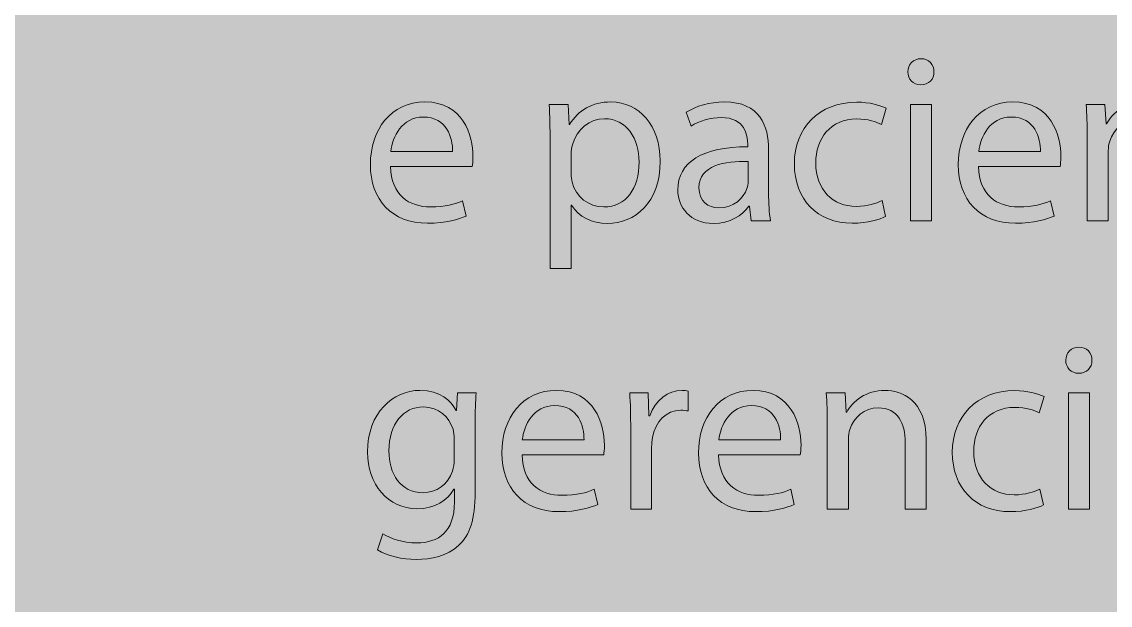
# Model space of a CAD drawing. Header units: inches. Extents: x -507 to 1392, y -754 to 68.
# Drawn here: x 387.6 to 442, y -129.8 to -100.7 of the extents above; entities that cross this region are included whole.
import ezdxf

# ---------------------------------------------------------------- set-up
doc = ezdxf.new("R2010")
doc.units = ezdxf.units.IN
doc.header["$MEASUREMENT"] = 0
doc.layers.add('Front', color=7, linetype='Continuous')
picture_1 = doc.add_image_def('image1.png', size_in_pixel=(3301, 2181))

# ---------------------------------------------------------------- blocks, each defined once
blk = doc.blocks.new('block 3')
at = {"layer": 'Front', "true_color": 0x326699}
h = blk.add_hatch(color=165, dxfattribs=at)
h.dxf.hatch_style = 2
h.paths.add_polyline_path([(-211, -462.1), (-211, 61.249), (581, 61.249), (581, -462.1)])
at = {"layer": 'Front'}
image = blk.add_image(picture_1, insert=(-211, -462.191), size_in_units=(792.24, 523.44), dxfattribs=at)
blk = doc.blocks.new('block 47')
at = {"layer": 'Front', "true_color": 0x231f20}
h = blk.add_hatch(color=250, dxfattribs=at)
h.dxf.hatch_style = 2
edge = h.paths.add_edge_path()
edge.add_spline(control_points=[(433.19, -103.209), (433.203, -103.569), (432.938, -103.857), (432.519, -103.857), (432.147, -103.857), (431.883, -103.569), (431.883, -103.209), (431.883, -102.838), (432.159, -102.55), (432.543, -102.55), (432.938, -102.55), (433.19, -102.838), (433.19, -103.209)], knot_values=[0, 0, 0, 0, 1, 1, 1, 2, 2, 2, 3, 3, 3, 4, 4, 4, 4], degree=3, periodic=1)
h.paths.add_polyline_path([(432.015, -110.646), (432.015, -104.841), (433.071, -104.841), (433.071, -110.646)])
h = blk.add_hatch(color=250, dxfattribs=at)
h.dxf.hatch_style = 2
edge = h.paths.add_edge_path()
edge.add_spline(control_points=[(406.06, -107.935), (406.083, -109.362), (406.995, -109.95), (408.05, -109.95), (408.806, -109.95), (409.262, -109.818), (409.657, -109.65), (409.657, -109.65), (409.837, -110.406), (409.837, -110.406), (409.465, -110.574), (408.83, -110.766), (407.906, -110.766), (406.119, -110.766), (405.052, -109.59), (405.052, -107.839), (405.052, -106.088), (406.083, -104.709), (407.774, -104.709), (409.669, -104.709), (410.173, -106.376), (410.173, -107.443), (410.173, -107.659), (410.149, -107.827), (410.137, -107.935), (410.137, -107.935), (406.06, -107.935), (406.06, -107.935)], knot_values=[0, 0, 0, 0, 1, 1, 1, 2, 2, 2, 3, 3, 3, 4, 4, 4, 5, 5, 5, 6, 6, 6, 7, 7, 7, 8, 8, 8, 9, 9, 9, 9], degree=3, periodic=1)
edge = h.paths.add_edge_path()
edge.add_spline(control_points=[(409.154, -107.179), (409.166, -106.508), (408.878, -105.464), (407.69, -105.464), (406.623, -105.464), (406.155, -106.448), (406.071, -107.179), (406.071, -107.179), (409.154, -107.179), (409.154, -107.179)], knot_values=[0, 0, 0, 0, 1, 1, 1, 2, 2, 2, 3, 3, 3, 3], degree=3, periodic=1)
h = blk.add_hatch(color=250, dxfattribs=at)
h.dxf.hatch_style = 2
edge = h.paths.add_edge_path()
edge.add_spline(control_points=[(414.027, -106.736), (414.027, -105.992), (414.003, -105.393), (413.979, -104.841), (413.979, -104.841), (414.927, -104.841), (414.927, -104.841), (414.927, -104.841), (414.975, -105.836), (414.975, -105.836), (414.975, -105.836), (414.999, -105.836), (414.999, -105.836), (415.431, -105.128), (416.114, -104.709), (417.062, -104.709), (418.465, -104.709), (419.521, -105.896), (419.521, -107.659), (419.521, -109.746), (418.249, -110.777), (416.882, -110.777), (416.114, -110.777), (415.442, -110.441), (415.095, -109.866), (415.095, -109.866), (415.071, -109.866), (415.071, -109.866), (415.071, -109.866), (415.071, -113.02), (415.071, -113.02), (415.071, -113.02), (414.027, -113.02), (414.027, -113.02), (414.027, -113.02), (414.027, -106.736), (414.027, -106.736)], knot_values=[0, 0, 0, 0, 1, 1, 1, 2, 2, 2, 3, 3, 3, 4, 4, 4, 5, 5, 5, 6, 6, 6, 7, 7, 7, 8, 8, 8, 9, 9, 9, 10, 10, 10, 11, 11, 11, 12, 12, 12, 12], degree=3, periodic=1)
edge = h.paths.add_edge_path()
edge.add_spline(control_points=[(415.071, -108.283), (415.071, -108.438), (415.095, -108.583), (415.119, -108.714), (415.311, -109.446), (415.946, -109.95), (416.702, -109.95), (417.817, -109.95), (418.465, -109.039), (418.465, -107.707), (418.465, -106.544), (417.854, -105.548), (416.738, -105.548), (416.018, -105.548), (415.347, -106.064), (415.143, -106.855), (415.107, -106.987), (415.071, -107.144), (415.071, -107.287), (415.071, -107.287), (415.071, -108.283), (415.071, -108.283)], knot_values=[0, 0, 0, 0, 1, 1, 1, 2, 2, 2, 3, 3, 3, 4, 4, 4, 5, 5, 5, 6, 6, 6, 7, 7, 7, 7], degree=3, periodic=1)
h = blk.add_hatch(color=250, dxfattribs=at)
h.dxf.hatch_style = 2
edge = h.paths.add_edge_path()
edge.add_spline(control_points=[(424.07, -110.646), (424.07, -110.646), (423.986, -109.914), (423.986, -109.914), (423.986, -109.914), (423.95, -109.914), (423.95, -109.914), (423.626, -110.37), (423.002, -110.777), (422.175, -110.777), (421, -110.777), (420.4, -109.95), (420.4, -109.11), (420.4, -107.707), (421.647, -106.939), (423.89, -106.952), (423.89, -106.952), (423.89, -106.832), (423.89, -106.832), (423.89, -106.352), (423.758, -105.488), (422.57, -105.488), (422.031, -105.488), (421.467, -105.656), (421.06, -105.92), (421.06, -105.92), (420.819, -105.225), (420.819, -105.225), (421.299, -104.913), (421.995, -104.709), (422.727, -104.709), (424.501, -104.709), (424.933, -105.92), (424.933, -107.083), (424.933, -107.083), (424.933, -109.254), (424.933, -109.254), (424.933, -109.758), (424.957, -110.25), (425.029, -110.646), (425.029, -110.646), (424.07, -110.646), (424.07, -110.646)], knot_values=[0, 0, 0, 0, 1, 1, 1, 2, 2, 2, 3, 3, 3, 4, 4, 4, 5, 5, 5, 6, 6, 6, 7, 7, 7, 8, 8, 8, 9, 9, 9, 10, 10, 10, 11, 11, 11, 12, 12, 12, 13, 13, 13, 14, 14, 14, 14], degree=3, periodic=1)
edge = h.paths.add_edge_path()
edge.add_spline(control_points=[(423.914, -107.683), (422.763, -107.659), (421.455, -107.863), (421.455, -108.99), (421.455, -109.674), (421.911, -109.998), (422.451, -109.998), (423.206, -109.998), (423.686, -109.518), (423.854, -109.026), (423.89, -108.918), (423.914, -108.798), (423.914, -108.69), (423.914, -108.69), (423.914, -107.683), (423.914, -107.683)], knot_values=[0, 0, 0, 0, 1, 1, 1, 2, 2, 2, 3, 3, 3, 4, 4, 4, 5, 5, 5, 5], degree=3, periodic=1)
h = blk.add_hatch(color=250, dxfattribs=at)
h.dxf.hatch_style = 2
edge = h.paths.add_edge_path()
edge.add_spline(control_points=[(430.777, -110.43), (430.501, -110.574), (429.89, -110.766), (429.11, -110.766), (427.359, -110.766), (426.219, -109.578), (426.219, -107.803), (426.219, -106.016), (427.443, -104.721), (429.338, -104.721), (429.961, -104.721), (430.513, -104.876), (430.801, -105.021), (430.801, -105.021), (430.561, -105.836), (430.561, -105.836), (430.309, -105.692), (429.914, -105.561), (429.338, -105.561), (428.006, -105.561), (427.287, -106.544), (427.287, -107.755), (427.287, -109.098), (428.15, -109.926), (429.302, -109.926), (429.901, -109.926), (430.297, -109.77), (430.597, -109.638), (430.597, -109.638), (430.777, -110.43), (430.777, -110.43)], knot_values=[0, 0, 0, 0, 1, 1, 1, 2, 2, 2, 3, 3, 3, 4, 4, 4, 5, 5, 5, 6, 6, 6, 7, 7, 7, 8, 8, 8, 9, 9, 9, 10, 10, 10, 10], degree=3, periodic=1)
h = blk.add_hatch(color=250, dxfattribs=at)
h.dxf.hatch_style = 2
edge = h.paths.add_edge_path()
edge.add_spline(control_points=[(435.411, -107.935), (435.435, -109.362), (436.347, -109.95), (437.402, -109.95), (438.157, -109.95), (438.613, -109.818), (439.009, -109.65), (439.009, -109.65), (439.189, -110.406), (439.189, -110.406), (438.817, -110.574), (438.182, -110.766), (437.258, -110.766), (435.471, -110.766), (434.403, -109.59), (434.403, -107.839), (434.403, -106.088), (435.435, -104.709), (437.126, -104.709), (439.021, -104.709), (439.525, -106.376), (439.525, -107.443), (439.525, -107.659), (439.5, -107.827), (439.489, -107.935), (439.489, -107.935), (435.411, -107.935), (435.411, -107.935)], knot_values=[0, 0, 0, 0, 1, 1, 1, 2, 2, 2, 3, 3, 3, 4, 4, 4, 5, 5, 5, 6, 6, 6, 7, 7, 7, 8, 8, 8, 9, 9, 9, 9], degree=3, periodic=1)
edge = h.paths.add_edge_path()
edge.add_spline(control_points=[(438.505, -107.179), (438.517, -106.508), (438.229, -105.464), (437.042, -105.464), (435.975, -105.464), (435.507, -106.448), (435.423, -107.179), (435.423, -107.179), (438.505, -107.179), (438.505, -107.179)], knot_values=[0, 0, 0, 0, 1, 1, 1, 2, 2, 2, 3, 3, 3, 3], degree=3, periodic=1)
h = blk.add_hatch(color=250, dxfattribs=at)
h.dxf.hatch_style = 2
edge = h.paths.add_edge_path()
edge.add_spline(control_points=[(440.835, -106.412), (440.835, -105.812), (440.823, -105.32), (440.787, -104.841), (440.787, -104.841), (441.723, -104.841), (441.723, -104.841), (441.723, -104.841), (441.782, -105.8), (441.782, -105.8), (441.782, -105.8), (441.807, -105.8), (441.807, -105.8), (442.094, -105.249), (442.766, -104.709), (443.726, -104.709), (444.529, -104.709), (445.776, -105.188), (445.776, -107.179), (445.776, -107.179), (445.776, -110.646), (445.776, -110.646), (445.776, -110.646), (444.721, -110.646), (444.721, -110.646), (444.721, -110.646), (444.721, -107.299), (444.721, -107.299), (444.721, -106.364), (444.373, -105.584), (443.377, -105.584), (442.682, -105.584), (442.142, -106.076), (441.962, -106.664), (441.915, -106.795), (441.891, -106.976), (441.891, -107.155), (441.891, -107.155), (441.891, -110.646), (441.891, -110.646), (441.891, -110.646), (440.835, -110.646), (440.835, -110.646), (440.835, -110.646), (440.835, -106.412), (440.835, -106.412)], knot_values=[0, 0, 0, 0, 1, 1, 1, 2, 2, 2, 3, 3, 3, 4, 4, 4, 5, 5, 5, 6, 6, 6, 7, 7, 7, 8, 8, 8, 9, 9, 9, 10, 10, 10, 11, 11, 11, 12, 12, 12, 13, 13, 13, 14, 14, 14, 15, 15, 15, 15], degree=3, periodic=1)
h = blk.add_hatch(color=250, dxfattribs=at)
h.dxf.hatch_style = 2
edge = h.paths.add_edge_path()
edge.add_spline(control_points=[(441.075, -117.609), (441.087, -117.969), (440.823, -118.257), (440.403, -118.257), (440.031, -118.257), (439.768, -117.969), (439.768, -117.609), (439.768, -117.238), (440.043, -116.95), (440.427, -116.95), (440.823, -116.95), (441.075, -117.238), (441.075, -117.609)], knot_values=[0, 0, 0, 0, 1, 1, 1, 2, 2, 2, 3, 3, 3, 4, 4, 4, 4], degree=3, periodic=1)
h.paths.add_polyline_path([(439.899, -125.045), (439.899, -119.241), (440.955, -119.241), (440.955, -125.045)])
h = blk.add_hatch(color=250, dxfattribs=at)
h.dxf.hatch_style = 2
edge = h.paths.add_edge_path()
edge.add_spline(control_points=[(410.329, -119.241), (410.305, -119.66), (410.281, -120.128), (410.281, -120.836), (410.281, -120.836), (410.281, -124.206), (410.281, -124.206), (410.281, -125.537), (410.017, -126.353), (409.454, -126.856), (408.89, -127.384), (408.074, -127.552), (407.343, -127.552), (406.647, -127.552), (405.879, -127.384), (405.412, -127.072), (405.412, -127.072), (405.675, -126.269), (405.675, -126.269), (406.059, -126.509), (406.659, -126.725), (407.378, -126.725), (408.458, -126.725), (409.25, -126.161), (409.25, -124.698), (409.25, -124.698), (409.25, -124.05), (409.25, -124.05), (409.25, -124.05), (409.226, -124.05), (409.226, -124.05), (408.902, -124.59), (408.278, -125.021), (407.378, -125.021), (405.939, -125.021), (404.908, -123.798), (404.908, -122.191), (404.908, -120.224), (406.191, -119.109), (407.522, -119.109), (408.53, -119.109), (409.082, -119.636), (409.333, -120.116), (409.333, -120.116), (409.357, -120.116), (409.357, -120.116), (409.357, -120.116), (409.405, -119.241), (409.405, -119.241), (409.405, -119.241), (410.329, -119.241), (410.329, -119.241)], knot_values=[0, 0, 0, 0, 1, 1, 1, 2, 2, 2, 3, 3, 3, 4, 4, 4, 5, 5, 5, 6, 6, 6, 7, 7, 7, 8, 8, 8, 9, 9, 9, 10, 10, 10, 11, 11, 11, 12, 12, 12, 13, 13, 13, 14, 14, 14, 15, 15, 15, 16, 16, 16, 17, 17, 17, 17], degree=3, periodic=1)
edge = h.paths.add_edge_path()
edge.add_spline(control_points=[(409.237, -121.531), (409.237, -121.352), (409.226, -121.195), (409.178, -121.052), (408.986, -120.44), (408.47, -119.936), (407.702, -119.936), (406.695, -119.936), (405.975, -120.788), (405.975, -122.131), (405.975, -123.271), (406.551, -124.218), (407.69, -124.218), (408.338, -124.218), (408.926, -123.81), (409.153, -123.139), (409.213, -122.958), (409.237, -122.755), (409.237, -122.575), (409.237, -122.575), (409.237, -121.531), (409.237, -121.531)], knot_values=[0, 0, 0, 0, 1, 1, 1, 2, 2, 2, 3, 3, 3, 4, 4, 4, 5, 5, 5, 6, 6, 6, 7, 7, 7, 7], degree=3, periodic=1)
h = blk.add_hatch(color=250, dxfattribs=at)
h.dxf.hatch_style = 2
edge = h.paths.add_edge_path()
edge.add_spline(control_points=[(412.624, -122.335), (412.647, -123.762), (413.559, -124.35), (414.614, -124.35), (415.37, -124.35), (415.826, -124.218), (416.221, -124.05), (416.221, -124.05), (416.401, -124.806), (416.401, -124.806), (416.029, -124.974), (415.394, -125.166), (414.47, -125.166), (412.683, -125.166), (411.616, -123.99), (411.616, -122.239), (411.616, -120.488), (412.647, -119.109), (414.338, -119.109), (416.233, -119.109), (416.737, -120.776), (416.737, -121.843), (416.737, -122.059), (416.713, -122.227), (416.701, -122.335), (416.701, -122.335), (412.624, -122.335), (412.624, -122.335)], knot_values=[0, 0, 0, 0, 1, 1, 1, 2, 2, 2, 3, 3, 3, 4, 4, 4, 5, 5, 5, 6, 6, 6, 7, 7, 7, 8, 8, 8, 9, 9, 9, 9], degree=3, periodic=1)
edge = h.paths.add_edge_path()
edge.add_spline(control_points=[(415.718, -121.579), (415.729, -120.908), (415.442, -119.864), (414.254, -119.864), (413.187, -119.864), (412.719, -120.848), (412.635, -121.579), (412.635, -121.579), (415.718, -121.579), (415.718, -121.579)], knot_values=[0, 0, 0, 0, 1, 1, 1, 2, 2, 2, 3, 3, 3, 3], degree=3, periodic=1)
h = blk.add_hatch(color=250, dxfattribs=at)
h.dxf.hatch_style = 2
edge = h.paths.add_edge_path()
edge.add_spline(control_points=[(418.047, -121.052), (418.047, -120.368), (418.035, -119.78), (418, -119.241), (418, -119.241), (418.923, -119.241), (418.923, -119.241), (418.923, -119.241), (418.959, -120.38), (418.959, -120.38), (418.959, -120.38), (419.007, -120.38), (419.007, -120.38), (419.271, -119.601), (419.906, -119.109), (420.614, -119.109), (420.734, -119.109), (420.818, -119.121), (420.914, -119.145), (420.914, -119.145), (420.914, -120.14), (420.914, -120.14), (420.806, -120.116), (420.698, -120.104), (420.554, -120.104), (419.811, -120.104), (419.283, -120.668), (419.139, -121.459), (419.115, -121.604), (419.091, -121.771), (419.091, -121.951), (419.091, -121.951), (419.091, -125.045), (419.091, -125.045), (419.091, -125.045), (418.047, -125.045), (418.047, -125.045), (418.047, -125.045), (418.047, -121.052), (418.047, -121.052)], knot_values=[0, 0, 0, 0, 1, 1, 1, 2, 2, 2, 3, 3, 3, 4, 4, 4, 5, 5, 5, 6, 6, 6, 7, 7, 7, 8, 8, 8, 9, 9, 9, 10, 10, 10, 11, 11, 11, 12, 12, 12, 13, 13, 13, 13], degree=3, periodic=1)
h = blk.add_hatch(color=250, dxfattribs=at)
h.dxf.hatch_style = 2
edge = h.paths.add_edge_path()
edge.add_spline(control_points=[(422.439, -122.335), (422.463, -123.762), (423.375, -124.35), (424.43, -124.35), (425.186, -124.35), (425.642, -124.218), (426.037, -124.05), (426.037, -124.05), (426.217, -124.806), (426.217, -124.806), (425.845, -124.974), (425.21, -125.166), (424.286, -125.166), (422.499, -125.166), (421.432, -123.99), (421.432, -122.239), (421.432, -120.488), (422.463, -119.109), (424.154, -119.109), (426.049, -119.109), (426.553, -120.776), (426.553, -121.843), (426.553, -122.059), (426.529, -122.227), (426.517, -122.335), (426.517, -122.335), (422.439, -122.335), (422.439, -122.335)], knot_values=[0, 0, 0, 0, 1, 1, 1, 2, 2, 2, 3, 3, 3, 4, 4, 4, 5, 5, 5, 6, 6, 6, 7, 7, 7, 8, 8, 8, 9, 9, 9, 9], degree=3, periodic=1)
edge = h.paths.add_edge_path()
edge.add_spline(control_points=[(425.534, -121.579), (425.545, -120.908), (425.258, -119.864), (424.07, -119.864), (423.003, -119.864), (422.535, -120.848), (422.451, -121.579), (422.451, -121.579), (425.534, -121.579), (425.534, -121.579)], knot_values=[0, 0, 0, 0, 1, 1, 1, 2, 2, 2, 3, 3, 3, 3], degree=3, periodic=1)
h = blk.add_hatch(color=250, dxfattribs=at)
h.dxf.hatch_style = 2
edge = h.paths.add_edge_path()
edge.add_spline(control_points=[(427.863, -120.812), (427.863, -120.212), (427.852, -119.72), (427.815, -119.241), (427.815, -119.241), (428.751, -119.241), (428.751, -119.241), (428.751, -119.241), (428.811, -120.2), (428.811, -120.2), (428.811, -120.2), (428.835, -120.2), (428.835, -120.2), (429.123, -119.648), (429.794, -119.109), (430.754, -119.109), (431.557, -119.109), (432.805, -119.588), (432.805, -121.579), (432.805, -121.579), (432.805, -125.045), (432.805, -125.045), (432.805, -125.045), (431.749, -125.045), (431.749, -125.045), (431.749, -125.045), (431.749, -121.699), (431.749, -121.699), (431.749, -120.764), (431.401, -119.984), (430.406, -119.984), (429.71, -119.984), (429.17, -120.476), (428.991, -121.063), (428.943, -121.195), (428.919, -121.375), (428.919, -121.555), (428.919, -121.555), (428.919, -125.045), (428.919, -125.045), (428.919, -125.045), (427.863, -125.045), (427.863, -125.045), (427.863, -125.045), (427.863, -120.812), (427.863, -120.812)], knot_values=[0, 0, 0, 0, 1, 1, 1, 2, 2, 2, 3, 3, 3, 4, 4, 4, 5, 5, 5, 6, 6, 6, 7, 7, 7, 8, 8, 8, 9, 9, 9, 10, 10, 10, 11, 11, 11, 12, 12, 12, 13, 13, 13, 14, 14, 14, 15, 15, 15, 15], degree=3, periodic=1)
h = blk.add_hatch(color=250, dxfattribs=at)
h.dxf.hatch_style = 2
edge = h.paths.add_edge_path()
edge.add_spline(control_points=[(438.661, -124.83), (438.385, -124.974), (437.773, -125.166), (436.994, -125.166), (435.243, -125.166), (434.104, -123.978), (434.104, -122.203), (434.104, -120.416), (435.327, -119.121), (437.222, -119.121), (437.846, -119.121), (438.397, -119.276), (438.685, -119.42), (438.685, -119.42), (438.445, -120.236), (438.445, -120.236), (438.193, -120.092), (437.798, -119.96), (437.222, -119.96), (435.891, -119.96), (435.171, -120.944), (435.171, -122.155), (435.171, -123.498), (436.035, -124.326), (437.186, -124.326), (437.786, -124.326), (438.182, -124.17), (438.481, -124.038), (438.481, -124.038), (438.661, -124.83), (438.661, -124.83)], knot_values=[0, 0, 0, 0, 1, 1, 1, 2, 2, 2, 3, 3, 3, 4, 4, 4, 5, 5, 5, 6, 6, 6, 7, 7, 7, 8, 8, 8, 9, 9, 9, 10, 10, 10, 10], degree=3, periodic=1)
at = {"layer": 'Front', "lineweight": 0}
for points in [[(432.015, -110.646), (432.015, -104.841), (433.071, -104.841), (433.071, -110.646), (432.015, -110.646)], [(439.899, -125.045), (439.899, -119.241), (440.955, -119.241), (440.955, -125.045), (439.899, -125.045)]]:
    blk.add_lwpolyline(points, dxfattribs=at)
for points, knots in [([(433.19, -103.209), (433.203, -103.569), (432.938, -103.857), (432.519, -103.857), (432.147, -103.857), (431.883, -103.569), (431.883, -103.209), (431.883, -102.838), (432.159, -102.55), (432.543, -102.55), (432.938, -102.55), (433.19, -102.838), (433.19, -103.209)], [0, 0, 0, 0, 1, 1, 1, 2, 2, 2, 3, 3, 3, 4, 4, 4, 4]), ([(406.06, -107.935), (406.083, -109.362), (406.995, -109.95), (408.05, -109.95), (408.806, -109.95), (409.262, -109.818), (409.657, -109.65), (409.657, -109.65), (409.837, -110.406), (409.837, -110.406), (409.465, -110.574), (408.83, -110.766), (407.906, -110.766), (406.119, -110.766), (405.052, -109.59), (405.052, -107.839), (405.052, -106.088), (406.083, -104.709), (407.774, -104.709), (409.669, -104.709), (410.173, -106.376), (410.173, -107.443), (410.173, -107.659), (410.149, -107.827), (410.137, -107.935), (410.137, -107.935), (406.06, -107.935), (406.06, -107.935)], [0, 0, 0, 0, 1, 1, 1, 2, 2, 2, 3, 3, 3, 4, 4, 4, 5, 5, 5, 6, 6, 6, 7, 7, 7, 8, 8, 8, 9, 9, 9, 9]), ([(414.027, -106.736), (414.027, -105.992), (414.003, -105.393), (413.979, -104.841), (413.979, -104.841), (414.927, -104.841), (414.927, -104.841), (414.927, -104.841), (414.975, -105.836), (414.975, -105.836), (414.975, -105.836), (414.999, -105.836), (414.999, -105.836), (415.431, -105.128), (416.114, -104.709), (417.062, -104.709), (418.465, -104.709), (419.521, -105.896), (419.521, -107.659), (419.521, -109.746), (418.249, -110.777), (416.882, -110.777), (416.114, -110.777), (415.442, -110.441), (415.095, -109.866), (415.095, -109.866), (415.071, -109.866), (415.071, -109.866), (415.071, -109.866), (415.071, -113.02), (415.071, -113.02), (415.071, -113.02), (414.027, -113.02), (414.027, -113.02), (414.027, -113.02), (414.027, -106.736), (414.027, -106.736)], [0, 0, 0, 0, 1, 1, 1, 2, 2, 2, 3, 3, 3, 4, 4, 4, 5, 5, 5, 6, 6, 6, 7, 7, 7, 8, 8, 8, 9, 9, 9, 10, 10, 10, 11, 11, 11, 12, 12, 12, 12]), ([(424.07, -110.646), (424.07, -110.646), (423.986, -109.914), (423.986, -109.914), (423.986, -109.914), (423.95, -109.914), (423.95, -109.914), (423.626, -110.37), (423.002, -110.777), (422.175, -110.777), (421, -110.777), (420.4, -109.95), (420.4, -109.11), (420.4, -107.707), (421.647, -106.939), (423.89, -106.952), (423.89, -106.952), (423.89, -106.832), (423.89, -106.832), (423.89, -106.352), (423.758, -105.488), (422.57, -105.488), (422.031, -105.488), (421.467, -105.656), (421.06, -105.92), (421.06, -105.92), (420.819, -105.225), (420.819, -105.225), (421.299, -104.913), (421.995, -104.709), (422.727, -104.709), (424.501, -104.709), (424.933, -105.92), (424.933, -107.083), (424.933, -107.083), (424.933, -109.254), (424.933, -109.254), (424.933, -109.758), (424.957, -110.25), (425.029, -110.646), (425.029, -110.646), (424.07, -110.646), (424.07, -110.646)], [0, 0, 0, 0, 1, 1, 1, 2, 2, 2, 3, 3, 3, 4, 4, 4, 5, 5, 5, 6, 6, 6, 7, 7, 7, 8, 8, 8, 9, 9, 9, 10, 10, 10, 11, 11, 11, 12, 12, 12, 13, 13, 13, 14, 14, 14, 14]), ([(430.777, -110.43), (430.501, -110.574), (429.89, -110.766), (429.11, -110.766), (427.359, -110.766), (426.219, -109.578), (426.219, -107.803), (426.219, -106.016), (427.443, -104.721), (429.338, -104.721), (429.961, -104.721), (430.513, -104.876), (430.801, -105.021), (430.801, -105.021), (430.561, -105.836), (430.561, -105.836), (430.309, -105.692), (429.914, -105.561), (429.338, -105.561), (428.006, -105.561), (427.287, -106.544), (427.287, -107.755), (427.287, -109.098), (428.15, -109.926), (429.302, -109.926), (429.901, -109.926), (430.297, -109.77), (430.597, -109.638), (430.597, -109.638), (430.777, -110.43), (430.777, -110.43)], [0, 0, 0, 0, 1, 1, 1, 2, 2, 2, 3, 3, 3, 4, 4, 4, 5, 5, 5, 6, 6, 6, 7, 7, 7, 8, 8, 8, 9, 9, 9, 10, 10, 10, 10]), ([(435.411, -107.935), (435.435, -109.362), (436.347, -109.95), (437.402, -109.95), (438.157, -109.95), (438.613, -109.818), (439.009, -109.65), (439.009, -109.65), (439.189, -110.406), (439.189, -110.406), (438.817, -110.574), (438.182, -110.766), (437.258, -110.766), (435.471, -110.766), (434.403, -109.59), (434.403, -107.839), (434.403, -106.088), (435.435, -104.709), (437.126, -104.709), (439.021, -104.709), (439.525, -106.376), (439.525, -107.443), (439.525, -107.659), (439.5, -107.827), (439.489, -107.935), (439.489, -107.935), (435.411, -107.935), (435.411, -107.935)], [0, 0, 0, 0, 1, 1, 1, 2, 2, 2, 3, 3, 3, 4, 4, 4, 5, 5, 5, 6, 6, 6, 7, 7, 7, 8, 8, 8, 9, 9, 9, 9]), ([(440.835, -106.412), (440.835, -105.812), (440.823, -105.32), (440.787, -104.841), (440.787, -104.841), (441.723, -104.841), (441.723, -104.841), (441.723, -104.841), (441.782, -105.8), (441.782, -105.8), (441.782, -105.8), (441.807, -105.8), (441.807, -105.8), (442.094, -105.249), (442.766, -104.709), (443.726, -104.709), (444.529, -104.709), (445.776, -105.188), (445.776, -107.179), (445.776, -107.179), (445.776, -110.646), (445.776, -110.646), (445.776, -110.646), (444.721, -110.646), (444.721, -110.646), (444.721, -110.646), (444.721, -107.299), (444.721, -107.299), (444.721, -106.364), (444.373, -105.584), (443.377, -105.584), (442.682, -105.584), (442.142, -106.076), (441.962, -106.664), (441.915, -106.795), (441.891, -106.976), (441.891, -107.155), (441.891, -107.155), (441.891, -110.646), (441.891, -110.646), (441.891, -110.646), (440.835, -110.646), (440.835, -110.646), (440.835, -110.646), (440.835, -106.412), (440.835, -106.412)], [0, 0, 0, 0, 1, 1, 1, 2, 2, 2, 3, 3, 3, 4, 4, 4, 5, 5, 5, 6, 6, 6, 7, 7, 7, 8, 8, 8, 9, 9, 9, 10, 10, 10, 11, 11, 11, 12, 12, 12, 13, 13, 13, 14, 14, 14, 15, 15, 15, 15]), ([(409.154, -107.179), (409.166, -106.508), (408.878, -105.464), (407.69, -105.464), (406.623, -105.464), (406.155, -106.448), (406.071, -107.179), (406.071, -107.179), (409.154, -107.179), (409.154, -107.179)], [0, 0, 0, 0, 1, 1, 1, 2, 2, 2, 3, 3, 3, 3]), ([(415.071, -108.283), (415.071, -108.438), (415.095, -108.583), (415.119, -108.714), (415.311, -109.446), (415.946, -109.95), (416.702, -109.95), (417.817, -109.95), (418.465, -109.039), (418.465, -107.707), (418.465, -106.544), (417.854, -105.548), (416.738, -105.548), (416.018, -105.548), (415.347, -106.064), (415.143, -106.855), (415.107, -106.987), (415.071, -107.144), (415.071, -107.287), (415.071, -107.287), (415.071, -108.283), (415.071, -108.283)], [0, 0, 0, 0, 1, 1, 1, 2, 2, 2, 3, 3, 3, 4, 4, 4, 5, 5, 5, 6, 6, 6, 7, 7, 7, 7]), ([(438.505, -107.179), (438.517, -106.508), (438.229, -105.464), (437.042, -105.464), (435.975, -105.464), (435.507, -106.448), (435.423, -107.179), (435.423, -107.179), (438.505, -107.179), (438.505, -107.179)], [0, 0, 0, 0, 1, 1, 1, 2, 2, 2, 3, 3, 3, 3]), ([(423.914, -107.683), (422.763, -107.659), (421.455, -107.863), (421.455, -108.99), (421.455, -109.674), (421.911, -109.998), (422.451, -109.998), (423.206, -109.998), (423.686, -109.518), (423.854, -109.026), (423.89, -108.918), (423.914, -108.798), (423.914, -108.69), (423.914, -108.69), (423.914, -107.683), (423.914, -107.683)], [0, 0, 0, 0, 1, 1, 1, 2, 2, 2, 3, 3, 3, 4, 4, 4, 5, 5, 5, 5]), ([(441.075, -117.609), (441.087, -117.969), (440.823, -118.257), (440.403, -118.257), (440.031, -118.257), (439.768, -117.969), (439.768, -117.609), (439.768, -117.238), (440.043, -116.95), (440.427, -116.95), (440.823, -116.95), (441.075, -117.238), (441.075, -117.609)], [0, 0, 0, 0, 1, 1, 1, 2, 2, 2, 3, 3, 3, 4, 4, 4, 4]), ([(410.329, -119.241), (410.305, -119.66), (410.281, -120.128), (410.281, -120.836), (410.281, -120.836), (410.281, -124.206), (410.281, -124.206), (410.281, -125.537), (410.017, -126.353), (409.454, -126.856), (408.89, -127.384), (408.074, -127.552), (407.343, -127.552), (406.647, -127.552), (405.879, -127.384), (405.412, -127.072), (405.412, -127.072), (405.675, -126.269), (405.675, -126.269), (406.059, -126.509), (406.659, -126.725), (407.378, -126.725), (408.458, -126.725), (409.25, -126.161), (409.25, -124.698), (409.25, -124.698), (409.25, -124.05), (409.25, -124.05), (409.25, -124.05), (409.226, -124.05), (409.226, -124.05), (408.902, -124.59), (408.278, -125.021), (407.378, -125.021), (405.939, -125.021), (404.908, -123.798), (404.908, -122.191), (404.908, -120.224), (406.191, -119.109), (407.522, -119.109), (408.53, -119.109), (409.082, -119.636), (409.333, -120.116), (409.333, -120.116), (409.357, -120.116), (409.357, -120.116), (409.357, -120.116), (409.405, -119.241), (409.405, -119.241), (409.405, -119.241), (410.329, -119.241), (410.329, -119.241)], [0, 0, 0, 0, 1, 1, 1, 2, 2, 2, 3, 3, 3, 4, 4, 4, 5, 5, 5, 6, 6, 6, 7, 7, 7, 8, 8, 8, 9, 9, 9, 10, 10, 10, 11, 11, 11, 12, 12, 12, 13, 13, 13, 14, 14, 14, 15, 15, 15, 16, 16, 16, 17, 17, 17, 17]), ([(412.624, -122.335), (412.647, -123.762), (413.559, -124.35), (414.614, -124.35), (415.37, -124.35), (415.826, -124.218), (416.221, -124.05), (416.221, -124.05), (416.401, -124.806), (416.401, -124.806), (416.029, -124.974), (415.394, -125.166), (414.47, -125.166), (412.683, -125.166), (411.616, -123.99), (411.616, -122.239), (411.616, -120.488), (412.647, -119.109), (414.338, -119.109), (416.233, -119.109), (416.737, -120.776), (416.737, -121.843), (416.737, -122.059), (416.713, -122.227), (416.701, -122.335), (416.701, -122.335), (412.624, -122.335), (412.624, -122.335)], [0, 0, 0, 0, 1, 1, 1, 2, 2, 2, 3, 3, 3, 4, 4, 4, 5, 5, 5, 6, 6, 6, 7, 7, 7, 8, 8, 8, 9, 9, 9, 9]), ([(418.047, -121.052), (418.047, -120.368), (418.035, -119.78), (418, -119.241), (418, -119.241), (418.923, -119.241), (418.923, -119.241), (418.923, -119.241), (418.959, -120.38), (418.959, -120.38), (418.959, -120.38), (419.007, -120.38), (419.007, -120.38), (419.271, -119.601), (419.906, -119.109), (420.614, -119.109), (420.734, -119.109), (420.818, -119.121), (420.914, -119.145), (420.914, -119.145), (420.914, -120.14), (420.914, -120.14), (420.806, -120.116), (420.698, -120.104), (420.554, -120.104), (419.811, -120.104), (419.283, -120.668), (419.139, -121.459), (419.115, -121.604), (419.091, -121.771), (419.091, -121.951), (419.091, -121.951), (419.091, -125.045), (419.091, -125.045), (419.091, -125.045), (418.047, -125.045), (418.047, -125.045), (418.047, -125.045), (418.047, -121.052), (418.047, -121.052)], [0, 0, 0, 0, 1, 1, 1, 2, 2, 2, 3, 3, 3, 4, 4, 4, 5, 5, 5, 6, 6, 6, 7, 7, 7, 8, 8, 8, 9, 9, 9, 10, 10, 10, 11, 11, 11, 12, 12, 12, 13, 13, 13, 13]), ([(422.439, -122.335), (422.463, -123.762), (423.375, -124.35), (424.43, -124.35), (425.186, -124.35), (425.642, -124.218), (426.037, -124.05), (426.037, -124.05), (426.217, -124.806), (426.217, -124.806), (425.845, -124.974), (425.21, -125.166), (424.286, -125.166), (422.499, -125.166), (421.432, -123.99), (421.432, -122.239), (421.432, -120.488), (422.463, -119.109), (424.154, -119.109), (426.049, -119.109), (426.553, -120.776), (426.553, -121.843), (426.553, -122.059), (426.529, -122.227), (426.517, -122.335), (426.517, -122.335), (422.439, -122.335), (422.439, -122.335)], [0, 0, 0, 0, 1, 1, 1, 2, 2, 2, 3, 3, 3, 4, 4, 4, 5, 5, 5, 6, 6, 6, 7, 7, 7, 8, 8, 8, 9, 9, 9, 9]), ([(427.863, -120.812), (427.863, -120.212), (427.852, -119.72), (427.815, -119.241), (427.815, -119.241), (428.751, -119.241), (428.751, -119.241), (428.751, -119.241), (428.811, -120.2), (428.811, -120.2), (428.811, -120.2), (428.835, -120.2), (428.835, -120.2), (429.123, -119.648), (429.794, -119.109), (430.754, -119.109), (431.557, -119.109), (432.805, -119.588), (432.805, -121.579), (432.805, -121.579), (432.805, -125.045), (432.805, -125.045), (432.805, -125.045), (431.749, -125.045), (431.749, -125.045), (431.749, -125.045), (431.749, -121.699), (431.749, -121.699), (431.749, -120.764), (431.401, -119.984), (430.406, -119.984), (429.71, -119.984), (429.17, -120.476), (428.991, -121.063), (428.943, -121.195), (428.919, -121.375), (428.919, -121.555), (428.919, -121.555), (428.919, -125.045), (428.919, -125.045), (428.919, -125.045), (427.863, -125.045), (427.863, -125.045), (427.863, -125.045), (427.863, -120.812), (427.863, -120.812)], [0, 0, 0, 0, 1, 1, 1, 2, 2, 2, 3, 3, 3, 4, 4, 4, 5, 5, 5, 6, 6, 6, 7, 7, 7, 8, 8, 8, 9, 9, 9, 10, 10, 10, 11, 11, 11, 12, 12, 12, 13, 13, 13, 14, 14, 14, 15, 15, 15, 15]), ([(438.661, -124.83), (438.385, -124.974), (437.773, -125.166), (436.994, -125.166), (435.243, -125.166), (434.104, -123.978), (434.104, -122.203), (434.104, -120.416), (435.327, -119.121), (437.222, -119.121), (437.846, -119.121), (438.397, -119.276), (438.685, -119.42), (438.685, -119.42), (438.445, -120.236), (438.445, -120.236), (438.193, -120.092), (437.798, -119.96), (437.222, -119.96), (435.891, -119.96), (435.171, -120.944), (435.171, -122.155), (435.171, -123.498), (436.035, -124.326), (437.186, -124.326), (437.786, -124.326), (438.182, -124.17), (438.481, -124.038), (438.481, -124.038), (438.661, -124.83), (438.661, -124.83)], [0, 0, 0, 0, 1, 1, 1, 2, 2, 2, 3, 3, 3, 4, 4, 4, 5, 5, 5, 6, 6, 6, 7, 7, 7, 8, 8, 8, 9, 9, 9, 10, 10, 10, 10]), ([(409.237, -121.531), (409.237, -121.352), (409.226, -121.195), (409.178, -121.052), (408.986, -120.44), (408.47, -119.936), (407.702, -119.936), (406.695, -119.936), (405.975, -120.788), (405.975, -122.131), (405.975, -123.271), (406.551, -124.218), (407.69, -124.218), (408.338, -124.218), (408.926, -123.81), (409.153, -123.139), (409.213, -122.958), (409.237, -122.755), (409.237, -122.575), (409.237, -122.575), (409.237, -121.531), (409.237, -121.531)], [0, 0, 0, 0, 1, 1, 1, 2, 2, 2, 3, 3, 3, 4, 4, 4, 5, 5, 5, 6, 6, 6, 7, 7, 7, 7]), ([(415.718, -121.579), (415.729, -120.908), (415.442, -119.864), (414.254, -119.864), (413.187, -119.864), (412.719, -120.848), (412.635, -121.579), (412.635, -121.579), (415.718, -121.579), (415.718, -121.579)], [0, 0, 0, 0, 1, 1, 1, 2, 2, 2, 3, 3, 3, 3]), ([(425.534, -121.579), (425.545, -120.908), (425.258, -119.864), (424.07, -119.864), (423.003, -119.864), (422.535, -120.848), (422.451, -121.579), (422.451, -121.579), (425.534, -121.579), (425.534, -121.579)], [0, 0, 0, 0, 1, 1, 1, 2, 2, 2, 3, 3, 3, 3])]:
    blk.add_open_spline(points, degree=3, knots=knots, dxfattribs=at)

msp = doc.modelspace()

# ---------------------------------------------------------------- block references
at = {"layer": 'Front'}
for name in ['block 3', 'block 47']:
    msp.add_blockref(name, (0, 0), dxfattribs=at)

doc.saveas('drawing.dxf')
